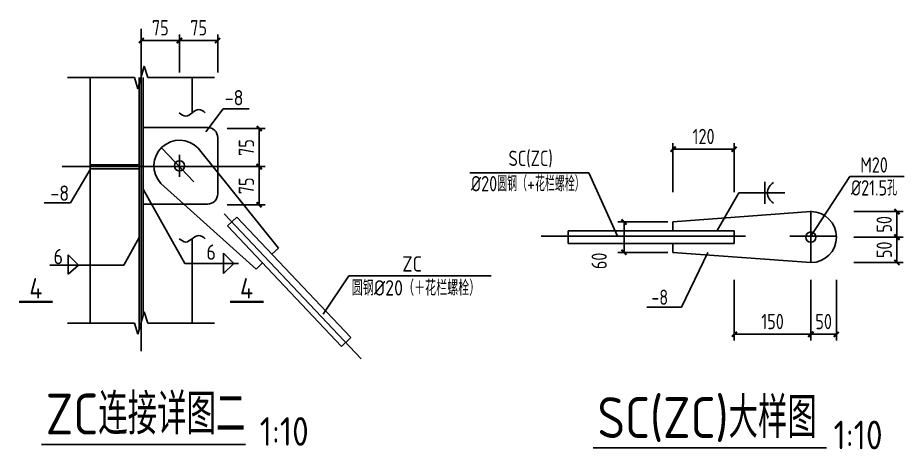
# Model space of a CAD drawing. Header units: millimetres. Extents: x 865974 to 875117, y 41124 to 44891.
# Drawn here: x 868436.7 to 868610.3, y 41267.7 to 41352.2 of the extents above; entities that cross this region are included whole.
import ezdxf
from ezdxf.enums import TextEntityAlignment as Align

# ---------------------------------------------------------------- set-up
doc = ezdxf.new("R2010")
doc.units = ezdxf.units.MM
doc.header["$LTSCALE"] = 1000
doc.header["$MEASUREMENT"] = 0
doc.linetypes.add('2', pattern=[11.4, 9, -0.9, 0.6, -0.9])
doc.linetypes.add('DOTE', pattern=[2.42, 2, -0.2, 0.02, -0.2])
for name, color, linetype in [('AXIS', 3, 'Continuous'), ('COLUMN', 9, 'Continuous'), ('DIM', 7, 'Continuous'), ('DOTE', 1, 'DOTE'), ('OTHER', 2, 'Continuous'), ('Prof', 2, 'Continuous'), ('PUB_DIM', 3, 'Continuous'), ('PUB_TEXT', 7, 'Continuous'), ('文字', 7, 'Continuous'), ('焊缝标注', 3, 'Continuous'), ('轴线__点划线', 6, '2')]:
    doc.layers.add(name, color=color, linetype=linetype)
doc.styles.add('GBHZ', font='gbenor.shx', dxfattribs={"width": 0.9, "bigfont": 'gbcbig.shx'})
doc.dimstyles.new('Y10', dxfattribs={"dimscale": 0, "dimtxt": 3, "dimasz": 0.01, "dimexe": 1.2, "dimexo": 1, "dimgap": 1, "dimtad": 1, "dimdec": 0, "dimlfac": 10, "dimzin": 0, "dimdsep": 46, "dimtxsty": 'GBHZ', "dimblk1": 'DX', "dimblk2": 'DX', "dimsah": 1, "dimcen": 0.09, "dimdle": 1, "dimadec": 0, "dimazin": 0, "dimtfac": 1, "dimtdec": 0, "dimtix": 1, "dimtmove": 2, "dimatfit": 3, "dimldrblk": 'DX', "dimfxl": 0, "dimtolj": 1, "dimtzin": 0, "dimarcsym": 0})
doc.dimstyles.new('Y100', dxfattribs={"dimscale": 0, "dimtxt": 3, "dimasz": 0.01, "dimexe": 1.2, "dimexo": 2, "dimgap": 1, "dimtad": 1, "dimdec": 0, "dimlfac": 100, "dimzin": 0, "dimdsep": 46, "dimtxsty": 'GBHZ', "dimblk": 'DX', "dimcen": 0.09, "dimdle": 1, "dimclrd": 7, "dimclre": 7, "dimclrt": 7, "dimadec": 0, "dimazin": 0, "dimtfac": 1, "dimtdec": 0, "dimtix": 1, "dimtmove": 2, "dimatfit": 3, "dimldrblk": 'DX', "dimfxl": 0, "dimtolj": 1, "dimtzin": 0, "dimarcsym": 0})

# ---------------------------------------------------------------- blocks, each defined once
blk = doc.blocks.new('_ARROW')
blk.add_solid([(0, 0), (-1, 0.1), (-1, -0.1)])
blk = doc.blocks.new('DX')
at = {"color": 0, "linetype": 'ByBlock', "const_width": 40}
blk.add_lwpolyline([(-54, -51), (46, 49)], dxfattribs=at)
blk = doc.blocks.new('*D126')
at = {"layer": 'Defpoints', "color": 0, "transparency": 16777216}
for p in [(868576.98, 41326.43), (868564.98, 41317), (868576.98, 41317)]:
    blk.add_point(p, dxfattribs=at)
at = {"layer": 'DIM', "color": 0, "lineweight": -2, "transparency": 16777216}
for p, q in [((868564.98, 41318), (868564.98, 41327.63)), ((868576.98, 41318), (868576.98, 41327.63)), ((868564.99, 41326.43), (868576.97, 41326.43))]:
    blk.add_line(p, q, dxfattribs=at)
at = {"layer": 'DIM', "color": 0, "lineweight": -2, "transparency": 16777216, "xscale": 0.01, "yscale": 0.01, "zscale": 0.01, "rotation": 180}
blk.add_blockref('DX', (868564.98, 41326.43), dxfattribs=at)
at = {"layer": 'DIM', "color": 0, "lineweight": -2, "transparency": 16777216, "xscale": 0.01, "yscale": 0.01, "zscale": 0.01}
blk.add_blockref('DX', (868576.98, 41326.43), dxfattribs=at)
at = {"layer": 'DIM', "color": 0, "transparency": 16777216, "insert": (868570.98, 41328.93), "char_height": 3, "attachment_point": 5, "style": 'GBHZ'}
blk.add_mtext('\\A1;120', dxfattribs=at)
blk = doc.blocks.new('*D127')
at = {"layer": 'Defpoints', "color": 0, "transparency": 16777216}
for p in [(868599.38, 41314.23), (868599.38, 41309.23), (868608.83, 41309.23)]:
    blk.add_point(p, dxfattribs=at)
at = {"layer": 'DIM', "color": 0, "lineweight": -2, "transparency": 16777216}
for p, q in [((868600.38, 41314.23), (868610.03, 41314.23)), ((868608.83, 41314.22), (868608.83, 41309.24)), ((868600.38, 41309.23), (868610.03, 41309.23))]:
    blk.add_line(p, q, dxfattribs=at)
at = {"layer": 'DIM', "color": 0, "lineweight": -2, "transparency": 16777216, "xscale": 0.01, "yscale": 0.01, "zscale": 0.01}
for p, rotation in [((868608.83, 41314.23), 90), ((868608.83, 41309.23), 270)]:
    blk.add_blockref('DX', p, dxfattribs=dict(at, rotation=rotation))
at = {"layer": 'DIM', "color": 0, "transparency": 16777216, "insert": (868606.33, 41311.73), "char_height": 3, "attachment_point": 5, "rotation": 90, "style": 'GBHZ'}
blk.add_mtext('\\A1;50', dxfattribs=at)
blk = doc.blocks.new('*D128')
at = {"layer": 'Defpoints', "color": 0, "transparency": 16777216}
for p in [(868599.38, 41309.23), (868599.38, 41304.23), (868608.83, 41304.23)]:
    blk.add_point(p, dxfattribs=at)
at = {"layer": 'DIM', "color": 0, "lineweight": -2, "transparency": 16777216}
for p, q in [((868600.38, 41309.23), (868610.03, 41309.23)), ((868608.83, 41309.22), (868608.83, 41304.24)), ((868600.38, 41304.23), (868610.03, 41304.23))]:
    blk.add_line(p, q, dxfattribs=at)
at = {"layer": 'DIM', "color": 0, "lineweight": -2, "transparency": 16777216, "xscale": 0.01, "yscale": 0.01, "zscale": 0.01}
for p, rotation in [((868608.83, 41309.23), 90), ((868608.83, 41304.23), 270)]:
    blk.add_blockref('DX', p, dxfattribs=dict(at, rotation=rotation))
at = {"layer": 'DIM', "color": 0, "transparency": 16777216, "insert": (868606.33, 41306.73), "char_height": 3, "attachment_point": 5, "rotation": 90, "style": 'GBHZ'}
blk.add_mtext('\\A1;50', dxfattribs=at)
blk = doc.blocks.new('*D129')
at = {"layer": 'Defpoints', "color": 0, "transparency": 16777216}
for p in [(868576.98, 41301.83), (868591.98, 41301.83), (868591.98, 41290.19)]:
    blk.add_point(p, dxfattribs=at)
at = {"layer": 'DIM', "color": 0, "lineweight": -2, "transparency": 16777216}
for p, q in [((868576.98, 41300.83), (868576.98, 41288.99)), ((868591.98, 41300.83), (868591.98, 41288.99)), ((868576.99, 41290.19), (868591.97, 41290.19))]:
    blk.add_line(p, q, dxfattribs=at)
at = {"layer": 'DIM', "color": 0, "lineweight": -2, "transparency": 16777216, "xscale": 0.01, "yscale": 0.01, "zscale": 0.01, "rotation": 180}
blk.add_blockref('DX', (868576.98, 41290.19), dxfattribs=at)
at = {"layer": 'DIM', "color": 0, "lineweight": -2, "transparency": 16777216, "xscale": 0.01, "yscale": 0.01, "zscale": 0.01}
blk.add_blockref('DX', (868591.98, 41290.19), dxfattribs=at)
at = {"layer": 'DIM', "color": 0, "transparency": 16777216, "insert": (868584.48, 41292.69), "char_height": 3, "attachment_point": 5, "style": 'GBHZ'}
blk.add_mtext('\\A1;150', dxfattribs=at)
blk = doc.blocks.new('*D130')
at = {"layer": 'Defpoints', "color": 0, "transparency": 16777216}
for p in [(868591.98, 41301.83), (868596.98, 41301.83), (868596.98, 41290.19)]:
    blk.add_point(p, dxfattribs=at)
at = {"layer": 'DIM', "color": 0, "lineweight": -2, "transparency": 16777216}
for p, q in [((868591.98, 41300.83), (868591.98, 41288.99)), ((868596.98, 41300.83), (868596.98, 41288.99)), ((868591.99, 41290.19), (868596.97, 41290.19))]:
    blk.add_line(p, q, dxfattribs=at)
at = {"layer": 'DIM', "color": 0, "lineweight": -2, "transparency": 16777216, "xscale": 0.01, "yscale": 0.01, "zscale": 0.01, "rotation": 180}
blk.add_blockref('DX', (868591.98, 41290.19), dxfattribs=at)
at = {"layer": 'DIM', "color": 0, "lineweight": -2, "transparency": 16777216, "xscale": 0.01, "yscale": 0.01, "zscale": 0.01}
blk.add_blockref('DX', (868596.98, 41290.19), dxfattribs=at)
at = {"layer": 'DIM', "color": 0, "transparency": 16777216, "insert": (868594.48, 41292.69), "char_height": 3, "attachment_point": 5, "style": 'GBHZ'}
blk.add_mtext('\\A1;50', dxfattribs=at)
blk = doc.blocks.new('*D131')
at = {"layer": 'Defpoints', "color": 0, "transparency": 16777216}
for p in [(868555.4, 41312.23), (868564.98, 41312.23), (868564.98, 41306.23)]:
    blk.add_point(p, dxfattribs=at)
at = {"layer": 'DIM', "color": 0, "lineweight": -2, "transparency": 16777216}
for p, q in [((868563.98, 41312.23), (868554.2, 41312.23)), ((868555.4, 41306.24), (868555.4, 41312.22)), ((868563.98, 41306.23), (868554.2, 41306.23))]:
    blk.add_line(p, q, dxfattribs=at)
at = {"layer": 'DIM', "color": 0, "lineweight": -2, "transparency": 16777216, "xscale": 0.01, "yscale": 0.01, "zscale": 0.01}
for p, rotation in [((868555.4, 41312.23), 90), ((868555.4, 41306.23), 270)]:
    blk.add_blockref('DX', p, dxfattribs=dict(at, rotation=rotation))
at = {"layer": 'DIM', "color": 0, "transparency": 16777216, "insert": (868550.53, 41304.56), "char_height": 3, "attachment_point": 5, "rotation": 90, "style": 'GBHZ'}
blk.add_mtext('\\A1;60', dxfattribs=at)
blk = doc.blocks.new('*D132')
at = {"layer": 'Defpoints', "color": 0, "linetype": 'ByBlock', "transparency": 16777216}
for p in [(868475.73, 41330.52), (868483.99, 41330.52), (868475.73, 41323.02)]:
    blk.add_point(p, dxfattribs=at)
at = {"layer": 'DIM', "color": 7, "linetype": 'ByBlock', "lineweight": -2, "transparency": 16777216}
for p, q in [((868477.73, 41330.52), (868485.19, 41330.52)), ((868483.99, 41323.03), (868483.99, 41330.51)), ((868477.73, 41323.02), (868485.19, 41323.02))]:
    blk.add_line(p, q, dxfattribs=at)
at = {"layer": 'DIM', "color": 7, "linetype": 'ByBlock', "lineweight": -2, "transparency": 16777216, "xscale": 0.01, "yscale": 0.01, "zscale": 0.01}
for p, rotation in [((868483.99, 41330.52), 90), ((868483.99, 41323.02), 270)]:
    blk.add_blockref('DX', p, dxfattribs=dict(at, rotation=rotation))
at = {"layer": 'DIM', "color": 7, "linetype": 'ByBlock', "transparency": 16777216, "insert": (868481.49, 41326.77), "char_height": 3, "attachment_point": 5, "rotation": 90, "style": 'GBHZ'}
blk.add_mtext('\\A1;75', dxfattribs=at)
blk = doc.blocks.new('*D133')
at = {"layer": 'Defpoints', "color": 0, "linetype": 'ByBlock', "transparency": 16777216}
for p in [(868475.73, 41323.02), (868475.73, 41315.52), (868483.99, 41315.52)]:
    blk.add_point(p, dxfattribs=at)
at = {"layer": 'DIM', "color": 7, "linetype": 'ByBlock', "lineweight": -2, "transparency": 16777216}
for p, q in [((868477.73, 41323.02), (868485.19, 41323.02)), ((868483.99, 41323.01), (868483.99, 41315.53)), ((868477.73, 41315.52), (868485.19, 41315.52))]:
    blk.add_line(p, q, dxfattribs=at)
at = {"layer": 'DIM', "color": 7, "linetype": 'ByBlock', "lineweight": -2, "transparency": 16777216, "xscale": 0.01, "yscale": 0.01, "zscale": 0.01}
for p, rotation in [((868483.99, 41323.02), 90), ((868483.99, 41315.52), 270)]:
    blk.add_blockref('DX', p, dxfattribs=dict(at, rotation=rotation))
at = {"layer": 'DIM', "color": 7, "linetype": 'ByBlock', "transparency": 16777216, "insert": (868481.49, 41319.27), "char_height": 3, "attachment_point": 5, "rotation": 90, "style": 'GBHZ'}
blk.add_mtext('\\A1;75', dxfattribs=at)
blk = doc.blocks.new('*D134')
at = {"layer": 'Defpoints', "color": 0, "linetype": 'ByBlock', "transparency": 16777216}
for p in [(868460.89, 41347.71), (868460.89, 41339.45), (868468.39, 41339.45)]:
    blk.add_point(p, dxfattribs=at)
at = {"layer": 'DIM', "color": 7, "linetype": 'ByBlock', "lineweight": -2, "transparency": 16777216}
for p, q in [((868460.89, 41341.45), (868460.89, 41348.91)), ((868468.39, 41341.45), (868468.39, 41348.91)), ((868468.38, 41347.71), (868460.9, 41347.71))]:
    blk.add_line(p, q, dxfattribs=at)
at = {"layer": 'DIM', "color": 7, "linetype": 'ByBlock', "lineweight": -2, "transparency": 16777216, "xscale": 0.01, "yscale": 0.01, "zscale": 0.01, "rotation": 180}
blk.add_blockref('DX', (868460.89, 41347.71), dxfattribs=at)
at = {"layer": 'DIM', "color": 7, "linetype": 'ByBlock', "lineweight": -2, "transparency": 16777216, "xscale": 0.01, "yscale": 0.01, "zscale": 0.01}
blk.add_blockref('DX', (868468.39, 41347.71), dxfattribs=at)
at = {"layer": 'DIM', "color": 7, "linetype": 'ByBlock', "transparency": 16777216, "insert": (868464.64, 41350.21), "char_height": 3, "attachment_point": 5, "style": 'GBHZ'}
blk.add_mtext('\\A1;75', dxfattribs=at)
blk = doc.blocks.new('*D135')
at = {"layer": 'Defpoints', "color": 0, "linetype": 'ByBlock', "transparency": 16777216}
for p in [(868475.89, 41347.71), (868468.39, 41339.45), (868475.89, 41339.45)]:
    blk.add_point(p, dxfattribs=at)
at = {"layer": 'DIM', "color": 7, "linetype": 'ByBlock', "lineweight": -2, "transparency": 16777216}
for p, q in [((868468.39, 41341.45), (868468.39, 41348.91)), ((868475.89, 41341.45), (868475.89, 41348.91)), ((868468.4, 41347.71), (868475.88, 41347.71))]:
    blk.add_line(p, q, dxfattribs=at)
at = {"layer": 'DIM', "color": 7, "linetype": 'ByBlock', "lineweight": -2, "transparency": 16777216, "xscale": 0.01, "yscale": 0.01, "zscale": 0.01, "rotation": 180}
blk.add_blockref('DX', (868468.39, 41347.71), dxfattribs=at)
at = {"layer": 'DIM', "color": 7, "linetype": 'ByBlock', "lineweight": -2, "transparency": 16777216, "xscale": 0.01, "yscale": 0.01, "zscale": 0.01}
blk.add_blockref('DX', (868475.89, 41347.71), dxfattribs=at)
at = {"layer": 'DIM', "color": 7, "linetype": 'ByBlock', "transparency": 16777216, "insert": (868472.14, 41350.21), "char_height": 3, "attachment_point": 5, "style": 'GBHZ'}
blk.add_mtext('\\A1;75', dxfattribs=at)

msp = doc.modelspace()

# ---------------------------------------------------------------- linework, layer by layer
for p, q in [((868548.519, 41321.831), (868525.23, 41321.831)), ((868554.144, 41309.394), (868548.519, 41321.831))]:
    msp.add_line(p, q)
at = {"layer": 'AXIS'}
for p, q in [((868473.567, 41329.813), (868476.908, 41334.33)), ((868482.051, 41334.33), (868476.908, 41334.33)), ((868450.889, 41322.446), (868447.069, 41315.966)), ((868591.976, 41309.394), (868599.595, 41321.064)), ((868610.257, 41321.064), (868599.595, 41321.064)), ((868447.069, 41315.966), (868441.926, 41315.966)), ((868571.806, 41306.229), (868566.669, 41295.493)), ((868496.538, 41294.141), (868501.537, 41301.626)), ((868501.537, 41301.626), (868529.393, 41301.626)), ((868566.669, 41295.493), (868559.9, 41295.493))]:
    msp.add_line(p, q, dxfattribs=at)
at = {"layer": 'COLUMN', "color": 2}
for p, q in [((868450.889, 41340.48), (868450.889, 41292.396)), ((868460.489, 41291.002), (868460.489, 41340.48)), ((868461.289, 41293.936), (868461.289, 41340.48)), ((868470.889, 41333.56), (868470.889, 41340.48)), ((868461.289, 41330.686), (868473.889, 41330.686)), ((868475.889, 41328.686), (868475.889, 41317.686)), ((868487.744, 41307.081), (868472.022, 41326.621)), ((868450.889, 41323.386), (868460.489, 41323.386)), ((868450.889, 41322.586), (868460.489, 41322.586)), ((868483.385, 41302.959), (868464.756, 41319.751)), ((868461.289, 41315.686), (868473.889, 41315.686)), ((868564.976, 41312.229), (868591.976, 41314.229)), ((868479.603, 41313.145), (868477.786, 41311.427)), ((868501.924, 41289.536), (868479.603, 41313.145)), ((868564.976, 41312.229), (868564.976, 41310.479)), ((868500.107, 41287.819), (868477.786, 41311.427)), ((868544.486, 41310.479), (868576.976, 41310.479)), ((868544.486, 41307.979), (868544.486, 41310.479)), ((868576.976, 41310.479), (868576.976, 41307.979)), ((868470.889, 41292.396), (868470.889, 41308.904)), ((868487.744, 41307.081), (868486.473, 41305.878)), ((868544.486, 41307.979), (868576.976, 41307.979)), ((868564.976, 41307.979), (868564.976, 41306.229)), ((868564.976, 41306.229), (868591.976, 41304.229)), ((868484.656, 41304.161), (868483.385, 41302.959)), ((868500.107, 41287.819), (868501.924, 41289.536))]:
    msp.add_line(p, q, dxfattribs=at)
for centre in [(868468.389, 41323.186), (868591.976, 41309.229)]:
    msp.add_circle(centre, 1, dxfattribs=at)
for centre, radius, start, end in [((868473.889, 41328.686), 2, 0, 90), ((868468.389, 41323.186), 5, 43.394, 223.394), ((868473.889, 41317.686), 2, 270, 0), ((868591.976, 41309.229), 5, 270, 90)]:
    msp.add_arc(centre, radius, start, end, dxfattribs=at)
at = {"layer": 'DIM'}
msp.add_line((868582.975, 41315.768), (868582.975, 41320.03), dxfattribs=at)
msp.add_arc((868585.754, 41317.899), 2.27, 118.24708, 241.75292, dxfattribs=at)
at = {"layer": 'DOTE', "linetype": 'DOTE', "ltscale": 0.02}
msp.add_line((868539.196, 41309.394), (868579.256, 41309.394), dxfattribs=at)
at = {"layer": 'OTHER'}
for p, q in [((868460.269, 41338.28), (868461.469, 41342.68)), ((868461.469, 41342.68), (868462.169, 41340.48)), ((868446.489, 41340.48), (868459.569, 41340.48)), ((868459.569, 41340.48), (868460.269, 41338.28)), ((868462.169, 41340.48), (868475.249, 41340.48)), ((868460.269, 41290.196), (868461.469, 41294.596)), ((868461.469, 41294.596), (868462.169, 41292.396)), ((868446.489, 41292.396), (868459.569, 41292.396)), ((868459.569, 41292.396), (868460.269, 41290.196)), ((868462.169, 41292.396), (868475.249, 41292.396))]:
    msp.add_line(p, q, dxfattribs=at)
at = {"layer": 'Prof'}
for points in [[(868468.331, 41333.56), (868469.61, 41332.921), (868470.889, 41333.56), (868472.168, 41334.2), (868473.448, 41333.56)], [(868468.331, 41308.904), (868469.61, 41308.264), (868470.889, 41308.904), (868472.168, 41309.544), (868473.448, 41308.904)]]:
    msp.add_spline(points, degree=3, dxfattribs=at)
at = {"layer": 'PUB_DIM', "const_width": 0.5}
for points in [[(868443.547, 41296.559), (868436.979, 41296.559)], [(868484.841, 41296.559), (868478.274, 41296.559)]]:
    msp.add_lwpolyline(points, dxfattribs=at)
at = {"layer": '文字', "color": 6, "const_width": 0.32}
for points in [[(868441.343, 41268.627), (868481.35, 41268.627)], [(868549.343, 41267.934), (868595.04, 41267.934)]]:
    msp.add_lwpolyline(points, dxfattribs=at)
at = {"layer": '焊缝标注'}
for p, q in [((868461.289, 41318.616), (868469.423, 41304.074)), ((868573.656, 41310.489), (868577.856, 41317.899)), ((868577.856, 41317.899), (868586.868, 41317.899)), ((868460.489, 41309.136), (868457.489, 41303.736)), ((868446.615, 41305.736), (868448.615, 41303.736)), ((868446.615, 41301.936), (868446.615, 41305.736)), ((868477.006, 41306.074), (868477.006, 41304.074)), ((868477.006, 41306.074), (868479.006, 41304.074)), ((868457.489, 41303.736), (868443.003, 41303.736)), ((868446.615, 41301.936), (868448.615, 41303.736)), ((868469.423, 41304.074), (868479.936, 41304.074)), ((868477.006, 41302.074), (868477.006, 41304.074)), ((868477.006, 41302.074), (868479.006, 41304.074))]:
    msp.add_line(p, q, dxfattribs=at)
at = {"layer": '轴线__点划线'}
for p, q in [((868460.889, 41286.884), (868460.889, 41350.023)), ((868471.22, 41320.027), (868464.954, 41326.654)), ((868468.389, 41325.361), (868468.389, 41321.011)), ((868445.409, 41323.021), (868477.679, 41323.021)), ((868503.973, 41285.384), (868477.128, 41313.778)), ((868591.976, 41314.394), (868591.976, 41304.394)), ((868587.856, 41309.394), (868596.976, 41309.394))]:
    msp.add_line(p, q, dxfattribs=at)

# ---------------------------------------------------------------- block references
at = {"layer": '焊缝标注'}
for p, xscale, yscale, zscale, rotation in [((868461.289, 41318.616), 2.500000000019729, 2.500000000019729, 2.500000000019729, 119.0546041027052), ((868573.656, 41310.489), -2.499999999793585, 2.5, 2.5, 60.94539590662404), ((868460.489, 41309.136), -2.500000000019729, 2.5, 2.5, 240.9453958972948)]:
    msp.add_blockref('_ARROW', p, dxfattribs=dict(at, xscale=xscale, yscale=yscale, zscale=zscale, rotation=rotation))

# ---------------------------------------------------------------- texts
at = {"layer": 'AXIS', "color": 0, "style": 'GBHZ', "width": 0.9}
for s, p in [('SC(ZC)', (868532.793, 41323.148, 37.658)), ('M20', (868601.651, 41321.848, -0.088)), ('%%C20圆钢（+花栏螺栓）', (868525.443, 41318.182, 37.658)), ('%%C21.5孔', (868599.822, 41317.363)), ('-8', (868560.733, 41295.95))]:
    msp.add_text(s, height=3, dxfattribs=at).set_placement(p)
at = {"layer": 'PUB_DIM', "style": 'GBHZ'}
for p in [(868440.281, 41299.202), (868481.529, 41299.202)]:
    msp.add_text('4', height=4, dxfattribs=at).set_placement(p, align=Align.MIDDLE)
at = {"layer": 'PUB_TEXT', "style": 'GBHZ'}
for s, p in [('-8', (868477.246, 41335.019)), ('-8', (868443.126, 41316.328)), ('6', (868443.749, 41303.91)), ('6', (868473.665, 41304.779)), ('ZC', (868511.999, 41302.468)), ('圆钢%%C20（＋花栏螺栓）', (868502.116, 41297.78))]:
    msp.add_text(s, height=3, dxfattribs=at).set_placement(p)
at = {"layer": '文字', "color": 6, "style": 'GBHZ'}
for s, height, p in [('ZC连接详图二', 8, (868442.206, 41270.578)), ('SC(ZC)大样图', 8, (868550.206, 41269.885)), ('1:10', 5.6, (868484.101, 41268.371)), ('1:10', 5.6, (868596.421, 41267.678))]:
    msp.add_text(s, height=height, dxfattribs=at).set_placement(p)

# ---------------------------------------------------------------- dimensions: what is measured, and where the dimension line sits
at = {"layer": 'DIM', "color": 6, "linetype": 'ByBlock'}
for base, p2, picture, middle in [((868460.889, 41347.711), (868460.889, 41339.451), '*D134', (868464.639, 41350.211)), ((868475.889, 41347.711), (868475.889, 41339.451), '*D135', (868472.139, 41350.211))]:
    dim = msp.add_linear_dim(base=base, p1=(868468.389, 41339.451), p2=p2, dimstyle='Y100', override={"dimscale": 1, "dimlfac": 10, "dimtxsty": 'GBHZ'}, dxfattribs=at)
    dim.commit()
    dim.dimension.update_dxf_attribs({"geometry": picture, "text_midpoint": middle})
for base, p2, angle, picture, middle in [((868483.993, 41330.521), (868475.733, 41330.521), 90, '*D132', (868481.493, 41326.771)), ((868483.993, 41315.521), (868475.733, 41315.521), 270, '*D133', (868481.493, 41319.271))]:
    dim = msp.add_linear_dim(base=base, p1=(868475.733, 41323.021), p2=p2, angle=angle, dimstyle='Y100', override={"dimscale": 1, "dimlfac": 10, "dimtxsty": 'GBHZ'}, dxfattribs=at)
    dim.commit()
    dim.dimension.update_dxf_attribs({"geometry": picture, "text_midpoint": middle})
at = {"layer": 'DIM'}
for base, p1, p2, picture, middle in [((868576.976, 41326.435), (868564.976, 41316.999), (868576.976, 41316.999), '*D126', (868570.976, 41328.935)), ((868591.976, 41290.187), (868576.976, 41301.829), (868591.976, 41301.829), '*D129', (868584.476, 41292.687)), ((868596.976, 41290.187), (868591.976, 41301.829), (868596.976, 41301.829), '*D130', (868594.476, 41292.687))]:
    dim = msp.add_linear_dim(base=base, p1=p1, p2=p2, dimstyle='Y10', override={"dimscale": 1}, dxfattribs=at)
    dim.commit()
    dim.dimension.update_dxf_attribs({"geometry": picture, "text_midpoint": middle})
for base, p1, p2, picture, middle in [((868608.827, 41309.229), (868599.376, 41314.229), (868599.376, 41309.229), '*D127', (868606.327, 41311.729)), ((868608.827, 41304.229), (868599.376, 41309.229), (868599.376, 41304.229), '*D128', (868606.327, 41306.729))]:
    dim = msp.add_linear_dim(base=base, p1=p1, p2=p2, angle=90, dimstyle='Y10', override={"dimscale": 1}, dxfattribs=at)
    dim.commit()
    dim.dimension.update_dxf_attribs({"geometry": picture, "text_midpoint": middle})
dim = msp.add_linear_dim(base=(868555.404, 41312.229), p1=(868564.976, 41306.229), p2=(868564.976, 41312.229), angle=90, dimstyle='Y10', override={"dimscale": 1}, dxfattribs=at)
dim.commit()
dim.dimension.update_dxf_attribs({"geometry": '*D131', "text_midpoint": (868550.535, 41304.565), "dimtype": 160})

doc.saveas('drawing.dxf')
